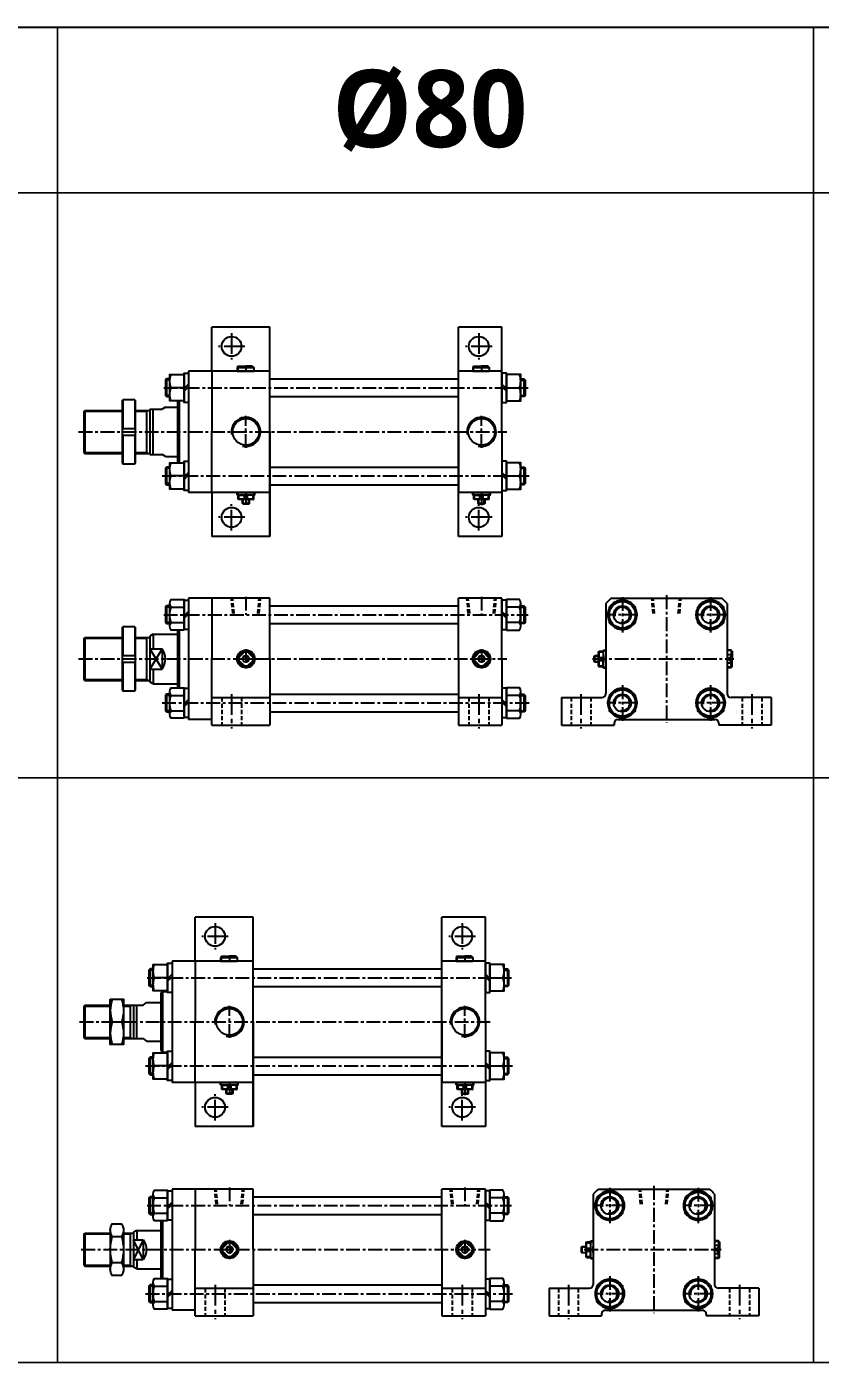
# Model space of a CAD drawing. Extents: x -819 to 29893, y -8942 to 3511.
# Drawn here: x 2009 to 2728, y 2299 to 3511 of the extents above; entities that cross this region are included whole.
import ezdxf

# ---------------------------------------------------------------- set-up
doc = ezdxf.new("R2010")
doc.units = 0
doc.header["$LTSCALE"] = 10
doc.header["$MEASUREMENT"] = 0
for name, pattern in [('CENTER', [2, 1.25, -0.25, 0.25, -0.25]), ('CENTERX2', [4, 2.5, -0.5, 0.5, -0.5]), ('HIDDEN', [0.375, 0.25, -0.125]), ('HIDDENX2', [0.75, 0.5, -0.25])]:
    doc.linetypes.add(name, pattern=pattern)
doc.layers.get('0').update_dxf_attribs({"linetype": 'CONTINUOUS'})
for name, color, linetype in [('CEN', 1, 'CENTERX2'), ('HID', 2, 'HIDDENX2'), ('ML', 7, 'CONTINUOUS'), ('외형선', 3, 'CONTINUOUS')]:
    doc.layers.add(name, color=color, linetype=linetype)
doc.styles.add('문자', font='romans.shx')

msp = doc.modelspace()

# ---------------------------------------------------------------- linework, layer by layer
at = {"layer": 'CEN', "color": 1, "linetype": 'CENTER', "ltscale": 1.5}
for p, q in [((2194.7, 3233), (2194.7, 3209)), ((2418.7, 3233), (2418.7, 3209)), ((2206.7, 3221), (2182.7, 3221)), ((2430.7, 3221), (2406.7, 3221)), ((2194.7, 3054), (2194.7, 3078)), ((2418.7, 3054), (2418.7, 3078)), ((2206.7, 3066), (2182.7, 3066)), ((2430.7, 3066), (2406.7, 3066)), ((2194.7, 2905.6), (2194.7, 2874.6)), ((2418.7, 2905.6), (2418.7, 2874.6)), ((2511.3, 2905.6), (2511.3, 2874.6)), ((2666.3, 2905.6), (2666.3, 2874.6)), ((2179.7, 2697.9), (2179.7, 2673.9)), ((2403.7, 2697.9), (2403.7, 2673.9)), ((2191.7, 2685.9), (2167.7, 2685.9)), ((2415.7, 2685.9), (2391.7, 2685.9)), ((2179.7, 2518.9), (2179.7, 2542.9)), ((2403.7, 2518.9), (2403.7, 2542.9)), ((2191.7, 2530.9), (2167.7, 2530.9)), ((2415.7, 2530.9), (2391.7, 2530.9)), ((2179.7, 2369.8), (2179.7, 2338.8)), ((2403.7, 2369.8), (2403.7, 2338.8)), ((2499.9, 2369.8), (2499.9, 2338.8)), ((2654.9, 2369.8), (2654.9, 2338.8))]:
    msp.add_line(p, q, dxfattribs=at)
at = {"layer": 'HID', "color": 6, "linetype": 'HIDDEN', "ltscale": 1.5}
for p, q in [((2185.7, 2902.6), (2185.7, 2877.6)), ((2203.7, 2902.6), (2203.7, 2877.6)), ((2409.7, 2902.6), (2409.7, 2877.6)), ((2427.7, 2902.6), (2427.7, 2877.6)), ((2502.3, 2902.6), (2502.3, 2877.6)), ((2520.3, 2902.6), (2520.3, 2877.6)), ((2657.3, 2902.6), (2657.3, 2877.6)), ((2675.3, 2902.6), (2675.3, 2877.6)), ((2170.7, 2366.8), (2170.7, 2341.8)), ((2188.7, 2366.8), (2188.7, 2341.8)), ((2394.7, 2366.8), (2394.7, 2341.8)), ((2412.7, 2366.8), (2412.7, 2341.8)), ((2490.9, 2366.8), (2490.9, 2341.8)), ((2508.9, 2366.8), (2508.9, 2341.8)), ((2645.9, 2366.8), (2645.9, 2341.8)), ((2663.9, 2366.8), (2663.9, 2341.8))]:
    msp.add_line(p, q, dxfattribs=at)
at = {"layer": 'ML'}
for p, q in [((4354.6, 3510.2), (150, 3510.2)), ((2229.2, 3238.5), (2176.7, 3238.5)), ((2176.7, 3198.5), (2176.7, 3238.5)), ((2439.7, 3238.5), (2400.2, 3238.5)), ((2439.7, 3198.5), (2439.7, 3238.5)), ((2200.7, 3203), (2199.7, 3202)), ((2199.7, 3202), (2199.7, 3198.5)), ((2199.7, 3202), (2214.7, 3202)), ((2200.7, 3203), (2207.7, 3203)), ((2213.7, 3203), (2207.7, 3203)), ((2213.7, 3203), (2214.7, 3202)), ((2214.7, 3202), (2214.7, 3198.5)), ((2414.2, 3203), (2413.2, 3202)), ((2413.2, 3202), (2413.2, 3198.5)), ((2413.2, 3202), (2428.2, 3202)), ((2414.2, 3203), (2421.2, 3203)), ((2427.2, 3203), (2421.2, 3203)), ((2427.2, 3203), (2428.2, 3202)), ((2428.2, 3202), (2428.2, 3198.5)), ((2135.8, 3191.5), (2135.8, 3175.5)), ((2155.7, 3198.5), (2155.7, 3088.5)), ((2176.7, 3198.5), (2155.7, 3198.5)), ((2199.7, 3198.5), (2214.7, 3198.5)), ((2413.2, 3198.5), (2428.2, 3198.5)), ((2459.6, 3191.5), (2459.6, 3175.5)), ((2151.7, 3183.5), (2139.8, 3183.5)), ((2151.7, 3182.7), (2155.7, 3186.7)), ((2151.7, 3180.4), (2155.7, 3184.4)), ((2443.7, 3182.7), (2439.7, 3186.7)), ((2443.7, 3180.4), (2439.7, 3184.4)), ((2443.7, 3183.5), (2455.6, 3183.5)), ((2095.6, 3172), (2096.1, 3172.5)), ((2095.6, 3172), (2095.6, 3115)), ((2096.1, 3172.5), (2096.1, 3146.5)), ((2107.1, 3172.5), (2096.1, 3172.5)), ((2107.1, 3172.5), (2107.1, 3146.5)), ((2107.1, 3172.5), (2107.6, 3172)), ((2107.6, 3115), (2107.6, 3172)), ((2120.7, 3164), (2120.7, 3123)), ((2123.7, 3123), (2123.7, 3164)), ((2134.7, 3166), (2131.7, 3164)), ((2145.7, 3171.5), (2145.7, 3115.5)), ((2147.2, 3171.5), (2147.2, 3115.5)), ((2060.7, 3162), (2061.7, 3163)), ((2060.7, 3162), (2060.7, 3125)), ((2061.7, 3163), (2061.7, 3124)), ((2117.7, 3163), (2117.7, 3124)), ((2095.6, 3146.5), (2107.6, 3146.5)), ((2095.6, 3140.5), (2107.6, 3140.5)), ((2096.1, 3140.5), (2096.1, 3114.5)), ((2107.1, 3140.5), (2107.1, 3114.5)), ((2060.7, 3125), (2061.7, 3124)), ((2134.7, 3121), (2131.7, 3123)), ((2095.6, 3115), (2096.1, 3114.5)), ((2096.1, 3114.5), (2107.1, 3114.5)), ((2107.1, 3114.5), (2107.6, 3115)), ((2135.8, 3111.5), (2135.8, 3095.5)), ((2151.7, 3103.5), (2139.8, 3103.5)), ((2151.7, 3102.7), (2155.7, 3106.7)), ((2151.7, 3100.4), (2155.7, 3104.4)), ((2443.7, 3102.7), (2439.7, 3106.7)), ((2443.7, 3100.4), (2439.7, 3104.4)), ((2443.7, 3103.5), (2455.6, 3103.5)), ((2459.6, 3111.5), (2459.6, 3095.5)), ((2176.7, 3088.5), (2155.7, 3088.5)), ((2176.7, 3088.5), (2176.7, 3048.5)), ((2199.7, 3086.5), (2199.7, 3088.5)), ((2200.2, 3086), (2199.7, 3086.5)), ((2215.7, 3086.5), (2199.7, 3086.5)), ((2200.2, 3086), (2207.7, 3086)), ((2200.7, 3082.5), (2200.7, 3086)), ((2201.2, 3082), (2200.7, 3082.5)), ((2214.7, 3082.5), (2200.7, 3082.5)), ((2207.7, 3082), (2201.2, 3082)), ((2201.4, 3082.5), (2201.4, 3086)), ((2210.7, 3088.5), (2204.7, 3088.5)), ((2204.7, 3078.6), (2204.7, 3082)), ((2206.3, 3082.5), (2206.3, 3086)), ((2215.2, 3086), (2207.7, 3086)), ((2214.2, 3082), (2207.7, 3082)), ((2209.2, 3082.5), (2209.2, 3086)), ((2210.7, 3082), (2210.7, 3078.6)), ((2214.1, 3082.5), (2214.1, 3086)), ((2214.2, 3082), (2214.7, 3082.5)), ((2214.7, 3082.5), (2214.7, 3086)), ((2215.2, 3086), (2215.7, 3086.5)), ((2215.7, 3086.5), (2215.7, 3088.5)), ((2413.2, 3086.5), (2413.2, 3088.5)), ((2413.7, 3086), (2413.2, 3086.5)), ((2429.2, 3086.5), (2413.2, 3086.5)), ((2413.7, 3086), (2421.2, 3086)), ((2414.2, 3082.5), (2414.2, 3086)), ((2414.7, 3082), (2414.2, 3082.5)), ((2428.2, 3082.5), (2414.2, 3082.5)), ((2421.2, 3082), (2414.7, 3082)), ((2414.9, 3082.5), (2414.9, 3086)), ((2424.2, 3088.5), (2418.2, 3088.5)), ((2418.2, 3078.6), (2418.2, 3082)), ((2419.8, 3082.5), (2419.8, 3086)), ((2428.7, 3086), (2421.2, 3086)), ((2427.7, 3082), (2421.2, 3082)), ((2422.7, 3082.5), (2422.7, 3086)), ((2424.2, 3082), (2424.2, 3078.6)), ((2427.6, 3082.5), (2427.6, 3086)), ((2427.7, 3082), (2428.2, 3082.5)), ((2428.2, 3082.5), (2428.2, 3086)), ((2428.7, 3086), (2429.2, 3086.5)), ((2429.2, 3086.5), (2429.2, 3088.5)), ((2439.7, 3088.5), (2439.7, 3048.5)), ((2210.7, 3078.6), (2204.7, 3078.6)), ((2205.3, 3078), (2204.7, 3078.6)), ((2210.2, 3078), (2205.3, 3078)), ((2210.7, 3078.6), (2210.2, 3078)), ((2424.2, 3078.6), (2418.2, 3078.6)), ((2418.8, 3078), (2418.2, 3078.6)), ((2423.7, 3078), (2418.8, 3078)), ((2424.2, 3078.6), (2423.7, 3078)), ((2229.2, 3048.5), (2176.7, 3048.5)), ((2439.7, 3048.5), (2400.2, 3048.5)), ((2135.8, 2985.6), (2135.8, 2969.6)), ((2138.7, 2967.2), (2138.7, 2987.9)), ((2139.8, 2984.5), (2151.7, 2984.5)), ((2176.7, 2992.6), (2155.7, 2992.6)), ((2155.7, 2992.6), (2155.7, 2882.6)), ((2455.6, 2984.5), (2443.7, 2984.5)), ((2456.7, 2967.2), (2456.7, 2987.9)), ((2459.6, 2985.6), (2459.6, 2969.6)), ((2533.8, 2987.8), (2533.8, 2906.1)), ((2538.5, 2992.6), (2639, 2992.6)), ((2643.8, 2987.8), (2643.8, 2906.1)), ((2139.8, 2970.6), (2151.7, 2970.6)), ((2151.7, 2976.7), (2155.7, 2980.7)), ((2151.7, 2974.4), (2155.7, 2978.4)), ((2443.7, 2976.7), (2439.7, 2980.7)), ((2443.7, 2974.4), (2439.7, 2978.4)), ((2455.6, 2970.6), (2443.7, 2970.6)), ((2095.6, 2966.1), (2096.1, 2966.6)), ((2095.6, 2966.1), (2095.6, 2909.1)), ((2107.1, 2966.6), (2096.1, 2966.6)), ((2096.1, 2966.6), (2096.1, 2940.6)), ((2107.1, 2966.6), (2107.6, 2966.1)), ((2107.1, 2966.6), (2107.1, 2940.6)), ((2107.6, 2909.1), (2107.6, 2966.1)), ((2123.7, 2960.1), (2120.7, 2958.3)), ((2120.7, 2958.3), (2120.7, 2916.8)), ((2123.7, 2960.1), (2123.7, 2946.8)), ((2145.7, 2963.7), (2145.7, 2911.4)), ((2147.2, 2963.7), (2147.2, 2911.4)), ((2060.7, 2956.1), (2061.7, 2957.1)), ((2060.7, 2956.1), (2060.7, 2919.1)), ((2061.7, 2957.1), (2061.7, 2918.1)), ((2117.7, 2957.1), (2117.7, 2918.1)), ((2120.7, 2946.8), (2131.7, 2946.8)), ((2131.7, 2946.8), (2131.7, 2928.3)), ((2095.6, 2940.6), (2107.6, 2940.6)), ((2095.6, 2934.6), (2107.6, 2934.6)), ((2096.1, 2934.6), (2096.1, 2908.6)), ((2107.1, 2934.6), (2107.1, 2908.6)), ((2201.4, 2939), (2206.3, 2943.9)), ((2201.4, 2936.1), (2206.3, 2931.2)), ((2209.2, 2943.9), (2214.1, 2939)), ((2209.2, 2931.2), (2214.1, 2936.1)), ((2414.9, 2939), (2419.8, 2943.9)), ((2414.9, 2936.1), (2419.8, 2931.2)), ((2422.7, 2943.9), (2427.6, 2939)), ((2422.7, 2931.2), (2427.6, 2936.1)), ((2523.3, 2940), (2523.8, 2940.6)), ((2523.3, 2935.1), (2523.3, 2940)), ((2523.8, 2934.6), (2523.3, 2935.1)), ((2523.8, 2934.6), (2523.8, 2940.6)), ((2523.8, 2940.6), (2527.3, 2940.6)), ((2527.3, 2934.6), (2523.8, 2934.6)), ((2527.3, 2944.1), (2527.8, 2944.6)), ((2527.3, 2937.6), (2527.3, 2944.1)), ((2527.3, 2931.1), (2527.3, 2937.6)), ((2527.8, 2944.6), (2531.3, 2944.6)), ((2527.8, 2930.6), (2527.8, 2944.6)), ((2527.8, 2943.9), (2531.3, 2943.9)), ((2527.8, 2939), (2531.3, 2939)), ((2527.8, 2936.1), (2531.3, 2936.1)), ((2531.3, 2945.1), (2531.8, 2945.6)), ((2531.3, 2945.1), (2531.3, 2937.6)), ((2531.3, 2930.1), (2531.3, 2937.6)), ((2531.8, 2945.6), (2533.8, 2945.6)), ((2531.8, 2929.6), (2531.8, 2945.6)), ((2533.8, 2934.6), (2533.8, 2940.6)), ((2647.3, 2945.6), (2643.8, 2945.6)), ((2643.8, 2945.6), (2643.8, 2929.6)), ((2648.3, 2941.4), (2643.8, 2941.4)), ((2648.3, 2933.7), (2643.8, 2933.7)), ((2648.3, 2944.6), (2647.3, 2945.6)), ((2647.3, 2945.6), (2647.3, 2941.4)), ((2647.3, 2929.6), (2647.3, 2933.7)), ((2648.3, 2944.6), (2648.3, 2937.6)), ((2648.3, 2930.6), (2648.3, 2937.6)), ((2120.7, 2928.3), (2131.7, 2928.3)), ((2123.7, 2928.3), (2123.7, 2915.1)), ((2527.3, 2931.1), (2527.8, 2930.6)), ((2527.8, 2931.2), (2531.3, 2931.2)), ((2527.8, 2930.6), (2531.3, 2930.6)), ((2531.3, 2930.1), (2531.8, 2929.6)), ((2531.8, 2929.6), (2533.8, 2929.6)), ((2647.3, 2929.6), (2643.8, 2929.6)), ((2648.3, 2930.6), (2647.3, 2929.6)), ((2060.7, 2919.1), (2061.7, 2918.1)), ((2123.7, 2915.1), (2120.7, 2916.8)), ((2095.6, 2909.1), (2096.1, 2908.6)), ((2096.1, 2908.6), (2107.1, 2908.6)), ((2107.1, 2908.6), (2107.6, 2909.1)), ((2135.8, 2905.6), (2135.8, 2889.6)), ((2138.7, 2887.2), (2138.7, 2907.9)), ((2139.8, 2904.5), (2151.7, 2904.5)), ((2151.7, 2896.7), (2155.7, 2900.7)), ((2151.7, 2894.4), (2155.7, 2898.4)), ((2176.7, 2902.6), (2229.2, 2902.6)), ((2400.2, 2902.6), (2439.7, 2902.6)), ((2443.7, 2896.7), (2439.7, 2900.7)), ((2443.7, 2894.4), (2439.7, 2898.4)), ((2455.6, 2904.5), (2443.7, 2904.5)), ((2456.7, 2887.2), (2456.7, 2907.9)), ((2459.6, 2905.6), (2459.6, 2889.6)), ((2493.8, 2902.6), (2530.3, 2902.6)), ((2493.8, 2902.6), (2493.8, 2877.6)), ((2683.8, 2902.6), (2647.3, 2902.6)), ((2683.8, 2902.6), (2683.8, 2877.6)), ((2139.8, 2890.6), (2151.7, 2890.6)), ((2455.6, 2890.6), (2443.7, 2890.6)), ((2176.7, 2882.6), (2155.7, 2882.6)), ((2176.7, 2877.6), (2229.2, 2877.6)), ((2400.2, 2877.6), (2439.7, 2877.6)), ((2493.8, 2877.6), (2541.3, 2877.6)), ((2541.3, 2879.1), (2541.3, 2877.6)), ((2544.8, 2882.6), (2632.8, 2882.6)), ((2636.3, 2879.1), (2636.3, 2877.6)), ((2683.8, 2877.6), (2636.3, 2877.6)), ((2214.2, 2703.4), (2161.7, 2703.4)), ((2161.7, 2663.4), (2161.7, 2703.4)), ((2424.7, 2703.4), (2385.2, 2703.4)), ((2424.7, 2663.4), (2424.7, 2703.4)), ((2185.7, 2667.9), (2184.7, 2666.9)), ((2184.7, 2666.9), (2184.7, 2663.4)), ((2184.7, 2666.9), (2199.7, 2666.9)), ((2185.7, 2667.9), (2192.7, 2667.9)), ((2198.7, 2667.9), (2192.7, 2667.9)), ((2198.7, 2667.9), (2199.7, 2666.9)), ((2199.7, 2666.9), (2199.7, 2663.4)), ((2399.2, 2667.9), (2398.2, 2666.9)), ((2398.2, 2666.9), (2398.2, 2663.4)), ((2398.2, 2666.9), (2413.2, 2666.9)), ((2399.2, 2667.9), (2406.2, 2667.9)), ((2412.2, 2667.9), (2406.2, 2667.9)), ((2412.2, 2667.9), (2413.2, 2666.9)), ((2413.2, 2666.9), (2413.2, 2663.4)), ((2120.8, 2656.4), (2120.8, 2640.4)), ((2140.7, 2663.4), (2140.7, 2553.4)), ((2161.7, 2663.4), (2140.7, 2663.4)), ((2184.7, 2663.4), (2199.7, 2663.4)), ((2398.2, 2663.4), (2413.2, 2663.4)), ((2444.6, 2656.4), (2444.6, 2640.4)), ((2136.7, 2648.4), (2124.8, 2648.4)), ((2136.7, 2647.5), (2140.7, 2651.5)), ((2136.7, 2645.2), (2140.7, 2649.2)), ((2428.7, 2647.5), (2424.7, 2651.5)), ((2428.7, 2645.2), (2424.7, 2649.2)), ((2428.7, 2648.4), (2440.6, 2648.4)), ((2130.7, 2634.4), (2132.2, 2635.9)), ((2130.7, 2634.4), (2130.7, 2582.4)), ((2132.2, 2635.9), (2132.2, 2580.9)), ((2060.7, 2622.4), (2061.7, 2623.4)), ((2060.7, 2622.4), (2060.7, 2594.4)), ((2061.7, 2623.4), (2061.7, 2593.4)), ((2102.7, 2623.4), (2102.7, 2593.4)), ((2105.7, 2623.4), (2105.7, 2593.4)), ((2108.7, 2593.4), (2108.7, 2623.4)), ((2114.7, 2623.4), (2117.7, 2625.9)), ((2086.6, 2608.4), (2094.9, 2608.4)), ((2060.7, 2594.4), (2061.7, 2593.4)), ((2114.7, 2593.4), (2117.7, 2590.9)), ((2130.7, 2582.4), (2132.2, 2580.9)), ((2120.8, 2576.4), (2120.8, 2560.4)), ((2136.7, 2567.5), (2140.7, 2571.5)), ((2428.7, 2567.5), (2424.7, 2571.5)), ((2444.6, 2576.4), (2444.6, 2560.4)), ((2136.7, 2568.4), (2124.8, 2568.4)), ((2136.7, 2565.2), (2140.7, 2569.2)), ((2428.7, 2565.2), (2424.7, 2569.2)), ((2428.7, 2568.4), (2440.6, 2568.4)), ((2161.7, 2553.4), (2140.7, 2553.4)), ((2161.7, 2553.4), (2161.7, 2513.4)), ((2184.7, 2551.4), (2184.7, 2553.4)), ((2185.2, 2550.9), (2184.7, 2551.4)), ((2200.7, 2551.4), (2184.7, 2551.4)), ((2185.2, 2550.9), (2192.7, 2550.9)), ((2185.7, 2547.4), (2185.7, 2550.9)), ((2186.2, 2546.9), (2185.7, 2547.4)), ((2199.7, 2547.4), (2185.7, 2547.4)), ((2192.7, 2546.9), (2186.2, 2546.9)), ((2186.4, 2547.4), (2186.4, 2550.9)), ((2195.7, 2553.4), (2189.7, 2553.4)), ((2189.7, 2543.4), (2189.7, 2546.9)), ((2191.3, 2547.4), (2191.3, 2550.9)), ((2200.2, 2550.9), (2192.7, 2550.9)), ((2199.2, 2546.9), (2192.7, 2546.9)), ((2194.2, 2547.4), (2194.2, 2550.9)), ((2195.7, 2546.9), (2195.7, 2543.4)), ((2199.1, 2547.4), (2199.1, 2550.9)), ((2199.2, 2546.9), (2199.7, 2547.4)), ((2199.7, 2547.4), (2199.7, 2550.9)), ((2200.2, 2550.9), (2200.7, 2551.4)), ((2200.7, 2551.4), (2200.7, 2553.4)), ((2398.2, 2551.4), (2398.2, 2553.4)), ((2398.7, 2550.9), (2398.2, 2551.4)), ((2414.2, 2551.4), (2398.2, 2551.4)), ((2398.7, 2550.9), (2406.2, 2550.9)), ((2399.2, 2547.4), (2399.2, 2550.9)), ((2399.7, 2546.9), (2399.2, 2547.4)), ((2413.2, 2547.4), (2399.2, 2547.4)), ((2406.2, 2546.9), (2399.7, 2546.9)), ((2399.9, 2547.4), (2399.9, 2550.9)), ((2409.2, 2553.4), (2403.2, 2553.4)), ((2403.2, 2543.4), (2403.2, 2546.9)), ((2404.8, 2547.4), (2404.8, 2550.9)), ((2413.7, 2550.9), (2406.2, 2550.9)), ((2412.7, 2546.9), (2406.2, 2546.9)), ((2407.7, 2547.4), (2407.7, 2550.9)), ((2409.2, 2546.9), (2409.2, 2543.4)), ((2412.6, 2547.4), (2412.6, 2550.9)), ((2412.7, 2546.9), (2413.2, 2547.4)), ((2413.2, 2547.4), (2413.2, 2550.9)), ((2413.7, 2550.9), (2414.2, 2551.4)), ((2414.2, 2551.4), (2414.2, 2553.4)), ((2424.7, 2553.4), (2424.7, 2513.4)), ((2195.7, 2543.4), (2189.7, 2543.4)), ((2190.3, 2542.9), (2189.7, 2543.4)), ((2195.2, 2542.9), (2190.3, 2542.9)), ((2195.7, 2543.4), (2195.2, 2542.9)), ((2409.2, 2543.4), (2403.2, 2543.4)), ((2403.8, 2542.9), (2403.2, 2543.4)), ((2408.7, 2542.9), (2403.8, 2542.9)), ((2409.2, 2543.4), (2408.7, 2542.9)), ((2214.2, 2513.4), (2161.7, 2513.4)), ((2424.7, 2513.4), (2385.2, 2513.4)), ((2120.8, 2449.8), (2120.8, 2433.8)), ((2123.7, 2431.4), (2123.7, 2452.2)), ((2124.8, 2448.7), (2136.7, 2448.7)), ((2161.7, 2456.8), (2140.7, 2456.8)), ((2140.7, 2456.8), (2140.7, 2346.8)), ((2440.6, 2448.7), (2428.7, 2448.7)), ((2441.7, 2431.4), (2441.7, 2452.2)), ((2444.6, 2449.8), (2444.6, 2433.8)), ((2522.4, 2452.1), (2522.4, 2370.3)), ((2527.2, 2456.8), (2627.7, 2456.8)), ((2632.4, 2452.1), (2632.4, 2370.3)), ((2136.7, 2440.9), (2140.7, 2444.9)), ((2136.7, 2438.7), (2140.7, 2442.7)), ((2428.7, 2440.9), (2424.7, 2444.9)), ((2428.7, 2438.7), (2424.7, 2442.7)), ((2124.8, 2434.9), (2136.7, 2434.9)), ((2130.7, 2427.9), (2130.7, 2375.7)), ((2132.2, 2427.9), (2132.2, 2375.7)), ((2440.6, 2434.9), (2428.7, 2434.9)), ((2060.7, 2415.8), (2061.7, 2416.8)), ((2060.7, 2415.8), (2060.7, 2387.8)), ((2061.7, 2416.8), (2061.7, 2386.8)), ((2084.8, 2419.4), (2084.8, 2384.2)), ((2086.6, 2413.6), (2094.9, 2413.6)), ((2096.8, 2419.4), (2096.8, 2384.2)), ((2102.7, 2416.8), (2102.7, 2386.8)), ((2108.7, 2419.3), (2105.7, 2417.6)), ((2105.7, 2417.6), (2105.7, 2386)), ((2108.7, 2419.3), (2108.7, 2410.8)), ((2105.7, 2410.8), (2114.7, 2410.8)), ((2114.7, 2410.8), (2114.7, 2392.8)), ((2186.4, 2403.2), (2191.3, 2408.1)), ((2186.4, 2400.4), (2191.3, 2395.5)), ((2194.2, 2408.1), (2199.1, 2403.2)), ((2194.2, 2395.5), (2199.1, 2400.4)), ((2399.9, 2403.2), (2404.8, 2408.1)), ((2399.9, 2400.4), (2404.8, 2395.5)), ((2407.7, 2408.1), (2412.6, 2403.2)), ((2407.7, 2395.5), (2412.6, 2400.4)), ((2511.9, 2404.3), (2512.5, 2404.8)), ((2511.9, 2399.3), (2511.9, 2404.3)), ((2512.5, 2398.8), (2512.5, 2404.8)), ((2512.5, 2404.8), (2515.9, 2404.8)), ((2515.9, 2408.3), (2516.4, 2408.8)), ((2515.9, 2401.8), (2515.9, 2408.3)), ((2515.9, 2395.3), (2515.9, 2401.8)), ((2516.4, 2408.8), (2519.9, 2408.8)), ((2516.4, 2394.8), (2516.4, 2408.8)), ((2516.4, 2408.1), (2519.9, 2408.1)), ((2516.4, 2403.2), (2519.9, 2403.2)), ((2516.4, 2400.4), (2519.9, 2400.4)), ((2519.9, 2409.3), (2520.4, 2409.8)), ((2519.9, 2409.3), (2519.9, 2401.8)), ((2519.9, 2394.3), (2519.9, 2401.8)), ((2520.4, 2409.8), (2522.4, 2409.8)), ((2520.4, 2393.8), (2520.4, 2409.8)), ((2522.4, 2398.8), (2522.4, 2404.8)), ((2635.9, 2409.8), (2632.4, 2409.8)), ((2632.4, 2409.8), (2632.4, 2393.8)), ((2636.9, 2405.7), (2632.4, 2405.7)), ((2636.9, 2408.8), (2635.9, 2409.8)), ((2635.9, 2409.8), (2635.9, 2405.7)), ((2636.9, 2408.8), (2636.9, 2401.8)), ((2636.9, 2394.8), (2636.9, 2401.8)), ((2086.6, 2390.1), (2094.9, 2390.1)), ((2105.7, 2392.8), (2114.7, 2392.8)), ((2108.7, 2392.8), (2108.7, 2384.3)), ((2512.5, 2398.8), (2511.9, 2399.3)), ((2515.9, 2398.8), (2512.5, 2398.8)), ((2515.9, 2395.3), (2516.4, 2394.8)), ((2516.4, 2395.5), (2519.9, 2395.5)), ((2516.4, 2394.8), (2519.9, 2394.8)), ((2519.9, 2394.3), (2520.4, 2393.8)), ((2520.4, 2393.8), (2522.4, 2393.8)), ((2636.9, 2397.9), (2632.4, 2397.9)), ((2635.9, 2393.8), (2632.4, 2393.8)), ((2635.9, 2393.8), (2635.9, 2397.9)), ((2636.9, 2394.8), (2635.9, 2393.8)), ((2060.7, 2387.8), (2061.7, 2386.8)), ((2108.7, 2384.3), (2105.7, 2386)), ((2120.8, 2369.8), (2120.8, 2353.8)), ((2123.7, 2351.4), (2123.7, 2372.2)), ((2124.8, 2368.7), (2136.7, 2368.7)), ((2136.7, 2360.9), (2140.7, 2364.9)), ((2161.7, 2366.8), (2214.2, 2366.8)), ((2385.2, 2366.8), (2424.7, 2366.8)), ((2428.7, 2360.9), (2424.7, 2364.9)), ((2440.6, 2368.7), (2428.7, 2368.7)), ((2441.7, 2351.4), (2441.7, 2372.2)), ((2444.6, 2369.8), (2444.6, 2353.8)), ((2482.4, 2366.8), (2518.9, 2366.8)), ((2482.4, 2366.8), (2482.4, 2341.8)), ((2672.4, 2366.8), (2635.9, 2366.8)), ((2672.4, 2366.8), (2672.4, 2341.8)), ((2124.8, 2354.9), (2136.7, 2354.9)), ((2136.7, 2358.7), (2140.7, 2362.7)), ((2428.7, 2358.7), (2424.7, 2362.7)), ((2440.6, 2354.9), (2428.7, 2354.9)), ((2161.7, 2346.8), (2140.7, 2346.8)), ((2161.7, 2341.8), (2214.2, 2341.8)), ((2385.2, 2341.8), (2424.7, 2341.8)), ((2482.4, 2341.8), (2529.9, 2341.8)), ((2529.9, 2343.3), (2529.9, 2341.8)), ((2533.4, 2346.8), (2621.4, 2346.8)), ((2624.9, 2343.3), (2624.9, 2341.8)), ((2672.4, 2341.8), (2624.9, 2341.8))]:
    msp.add_line(p, q, dxfattribs=at)
at = {"layer": 'ML', "color": 2}
for p, q in [((2200.2, 3202.5), (2200.2, 3198.5)), ((2413.7, 3202.5), (2413.7, 3198.5)), ((2138.7, 3190.5), (2134.7, 3190.5)), ((2456.7, 3190.5), (2460.7, 3190.5)), ((2138.7, 3176.6), (2134.7, 3176.6)), ((2456.7, 3176.6), (2460.7, 3176.6)), ((2117.7, 3162.3), (2119, 3163)), ((2117.7, 3124.8), (2119, 3124)), ((2138.7, 3110.5), (2134.7, 3110.5)), ((2456.7, 3110.5), (2460.7, 3110.5)), ((2138.7, 3096.6), (2134.7, 3096.6)), ((2456.7, 3096.6), (2460.7, 3096.6)), ((2200.2, 3086), (2200.2, 3088.5)), ((2205.3, 3078), (2205.3, 3082)), ((2210.2, 3078), (2210.2, 3082)), ((2215.2, 3086), (2215.2, 3088.5)), ((2413.7, 3086), (2413.7, 3088.5)), ((2418.8, 3078), (2418.8, 3082)), ((2423.7, 3078), (2423.7, 3082)), ((2428.7, 3086), (2428.7, 3088.5)), ((2138.7, 2984.5), (2134.7, 2984.5)), ((2456.7, 2984.5), (2460.7, 2984.5)), ((2138.7, 2970.6), (2134.7, 2970.6)), ((2456.7, 2970.6), (2460.7, 2970.6)), ((2117.7, 2956.3), (2119, 2957.1)), ((2131.7, 2946.8), (2120.7, 2928.3)), ((2120.7, 2946.8), (2131.7, 2928.3)), ((2523.3, 2940), (2527.3, 2940)), ((2523.3, 2935.1), (2527.3, 2935.1)), ((2531.3, 2945.1), (2533.8, 2945.1)), ((2647.8, 2945.1), (2643.8, 2945.1)), ((2645.3, 2937.6), (2643.8, 2939.5)), ((2645.3, 2937.6), (2643.8, 2935.6)), ((2645.3, 2937.6), (2648.3, 2941.4)), ((2645.3, 2937.6), (2648.3, 2933.7)), ((2531.3, 2930.1), (2533.8, 2930.1)), ((2647.8, 2930.1), (2643.8, 2930.1)), ((2117.7, 2918.8), (2119, 2918.1)), ((2138.7, 2904.5), (2134.7, 2904.5)), ((2456.7, 2904.5), (2460.7, 2904.5)), ((2138.7, 2890.6), (2134.7, 2890.6)), ((2456.7, 2890.6), (2460.7, 2890.6)), ((2185.2, 2667.4), (2185.2, 2663.4)), ((2398.7, 2667.4), (2398.7, 2663.4)), ((2123.7, 2655.3), (2119.7, 2655.3)), ((2441.7, 2655.3), (2445.7, 2655.3)), ((2123.7, 2641.5), (2119.7, 2641.5)), ((2441.7, 2641.5), (2445.7, 2641.5)), ((2102.7, 2622.6), (2104, 2623.4)), ((2102.7, 2594.1), (2104, 2593.4)), ((2123.7, 2575.3), (2119.7, 2575.3)), ((2441.7, 2575.3), (2445.7, 2575.3)), ((2123.7, 2561.5), (2119.7, 2561.5)), ((2441.7, 2561.5), (2445.7, 2561.5)), ((2185.2, 2550.9), (2185.2, 2553.4)), ((2190.3, 2542.9), (2190.3, 2546.9)), ((2195.2, 2542.9), (2195.2, 2546.9)), ((2200.2, 2550.9), (2200.2, 2553.4)), ((2398.7, 2550.9), (2398.7, 2553.4)), ((2403.8, 2542.9), (2403.8, 2546.9)), ((2408.7, 2542.9), (2408.7, 2546.9)), ((2413.7, 2550.9), (2413.7, 2553.4)), ((2123.7, 2448.7), (2119.7, 2448.7)), ((2441.7, 2448.7), (2445.7, 2448.7)), ((2123.7, 2434.9), (2119.7, 2434.9)), ((2441.7, 2434.9), (2445.7, 2434.9)), ((2102.7, 2416.1), (2104, 2416.8)), ((2114.7, 2410.8), (2105.7, 2392.8)), ((2114.7, 2392.8), (2105.7, 2410.8)), ((2511.9, 2404.3), (2515.9, 2404.3)), ((2519.9, 2409.3), (2522.4, 2409.3)), ((2636.4, 2409.3), (2632.4, 2409.3)), ((2633.9, 2401.8), (2632.4, 2403.7)), ((2633.9, 2401.8), (2632.4, 2399.9)), ((2633.9, 2401.8), (2636.9, 2405.7)), ((2633.9, 2401.8), (2636.9, 2397.9)), ((2511.9, 2399.3), (2515.9, 2399.3)), ((2519.9, 2394.3), (2522.4, 2394.3)), ((2636.4, 2394.3), (2632.4, 2394.3)), ((2102.7, 2387.6), (2104, 2386.8)), ((2123.7, 2368.7), (2119.7, 2368.7)), ((2441.7, 2368.7), (2445.7, 2368.7)), ((2123.7, 2354.9), (2119.7, 2354.9)), ((2441.7, 2354.9), (2445.7, 2354.9))]:
    msp.add_line(p, q, dxfattribs=at)
at = {"layer": 'ML', "color": 1, "linetype": 'CENTER'}
for p, q in [((2207.7, 3203.8), (2207.7, 3197.8)), ((2421.2, 3203.7), (2421.2, 3197.8)), ((2133.2, 3183.5), (2463.4, 3183.5)), ((2207.7, 3129), (2207.7, 3158.1)), ((2421.2, 3129), (2421.2, 3158.1)), ((2056, 3143.5), (2444.1, 3143.5)), ((2131.8, 3103.5), (2465.9, 3103.5)), ((2207.7, 3089.4), (2207.7, 3077.5)), ((2421.2, 3089.4), (2421.2, 3077.1)), ((2588.8, 2995.3), (2588.8, 2879.8)), ((2207.7, 2994), (2207.7, 2977.6)), ((2421.2, 2993.9), (2421.2, 2976.6)), ((2548.8, 2993.7), (2548.8, 2961.4)), ((2628.8, 2993.7), (2628.8, 2961.4)), ((2133.2, 2977.6), (2463.4, 2977.6)), ((2562.8, 2977.6), (2534.8, 2977.6)), ((2642.8, 2977.6), (2614.8, 2977.6)), ((2207.7, 2946.4), (2207.7, 2928.8)), ((2421.2, 2946.4), (2421.2, 2928.8)), ((2056, 2937.6), (2444.1, 2937.6)), ((2198.9, 2937.6), (2216.5, 2937.6)), ((2412.4, 2937.6), (2430, 2937.6)), ((2521.9, 2937.6), (2649.7, 2937.6)), ((2548.8, 2913.7), (2548.8, 2881.4)), ((2628.8, 2913.7), (2628.8, 2881.4)), ((2131.8, 2897.6), (2465.9, 2897.6)), ((2562.8, 2897.6), (2534.8, 2897.6)), ((2642.8, 2897.6), (2614.8, 2897.6)), ((2192.7, 2668.6), (2192.7, 2662.6)), ((2406.2, 2668.5), (2406.2, 2662.6)), ((2118.2, 2648.4), (2448.4, 2648.4)), ((2192.7, 2593.8), (2192.7, 2623)), ((2406.2, 2593.8), (2406.2, 2623)), ((2056.9, 2608.4), (2429.1, 2608.4)), ((2116.8, 2568.4), (2450.9, 2568.4)), ((2192.7, 2554.3), (2192.7, 2542.4)), ((2406.2, 2554.3), (2406.2, 2541.9)), ((2192.7, 2458.2), (2192.7, 2441.8)), ((2406.2, 2458.2), (2406.2, 2440.9)), ((2537.4, 2457.9), (2537.4, 2425.7)), ((2577.4, 2459.6), (2577.4, 2344.1)), ((2617.4, 2457.9), (2617.4, 2425.7)), ((2118.2, 2441.8), (2448.4, 2441.8)), ((2551.4, 2441.8), (2523.5, 2441.8)), ((2631.4, 2441.8), (2603.5, 2441.8)), ((2058.5, 2401.8), (2429.1, 2401.8)), ((2183.9, 2401.8), (2201.5, 2401.8)), ((2192.7, 2410.6), (2192.7, 2393)), ((2397.4, 2401.8), (2415, 2401.8)), ((2406.2, 2410.6), (2406.2, 2393)), ((2514.3, 2401.8), (2638.4, 2401.8)), ((2537.4, 2377.9), (2537.4, 2345.7)), ((2617.4, 2377.9), (2617.4, 2345.7)), ((2116.8, 2361.8), (2450.9, 2361.8)), ((2551.4, 2361.8), (2523.5, 2361.8)), ((2631.4, 2361.8), (2603.5, 2361.8))]:
    msp.add_line(p, q, dxfattribs=at)
at = {"layer": 'ML', "color": 7}
for p, q in [((2229.2, 3198.5), (2176.7, 3198.5)), ((2176.7, 3198.5), (2176.7, 3143.5)), ((2229.2, 3143.5), (2229.2, 3198.5)), ((2439.7, 3198.5), (2400.2, 3198.5)), ((2400.2, 3143.5), (2400.2, 3198.5)), ((2439.7, 3143.5), (2439.7, 3198.5)), ((2176.7, 3088.5), (2176.7, 3143.5)), ((2229.2, 3143.5), (2229.2, 3088.5)), ((2400.2, 3143.5), (2400.2, 3088.5)), ((2439.7, 3143.5), (2439.7, 3088.5)), ((2229.2, 3088.5), (2176.7, 3088.5)), ((2439.7, 3088.5), (2400.2, 3088.5)), ((2229.2, 2992.6), (2176.7, 2992.6)), ((2176.7, 2992.6), (2176.7, 2937.6)), ((2229.2, 2937.6), (2229.2, 2992.6)), ((2439.7, 2992.6), (2400.2, 2992.6)), ((2400.2, 2937.6), (2400.2, 2992.6)), ((2439.7, 2937.6), (2439.7, 2992.6)), ((2176.7, 2877.6), (2176.7, 2937.6)), ((2229.2, 2937.6), (2229.2, 2877.6)), ((2400.2, 2937.6), (2400.2, 2877.6)), ((2439.7, 2937.6), (2439.7, 2877.6)), ((2214.2, 2663.4), (2161.7, 2663.4)), ((2161.7, 2663.4), (2161.7, 2608.4)), ((2214.2, 2608.4), (2214.2, 2663.4)), ((2424.7, 2663.4), (2385.2, 2663.4)), ((2385.2, 2608.4), (2385.2, 2663.4)), ((2424.7, 2608.4), (2424.7, 2663.4)), ((2161.7, 2553.4), (2161.7, 2608.4)), ((2214.2, 2608.4), (2214.2, 2553.4)), ((2385.2, 2608.4), (2385.2, 2553.4)), ((2424.7, 2608.4), (2424.7, 2553.4)), ((2214.2, 2553.4), (2161.7, 2553.4)), ((2424.7, 2553.4), (2385.2, 2553.4)), ((2214.2, 2456.8), (2161.7, 2456.8)), ((2161.7, 2456.8), (2161.7, 2401.8)), ((2214.2, 2401.8), (2214.2, 2456.8)), ((2424.7, 2456.8), (2385.2, 2456.8)), ((2385.2, 2401.8), (2385.2, 2456.8)), ((2424.7, 2401.8), (2424.7, 2456.8)), ((2161.7, 2341.8), (2161.7, 2401.8)), ((2214.2, 2401.8), (2214.2, 2341.8)), ((2385.2, 2401.8), (2385.2, 2341.8)), ((2424.7, 2401.8), (2424.7, 2341.8))]:
    msp.add_line(p, q, dxfattribs=at)
at = {"layer": 'ML', "color": 7, "linetype": 'Continuous'}
for p, q in [((2229.2, 3191.5), (2400.2, 3191.5)), ((2120.7, 3164), (2131.7, 3164)), ((2134.7, 3166), (2145.7, 3166)), ((2229.2, 3175.5), (2400.2, 3175.5)), ((2061.7, 3163), (2095.6, 3163)), ((2107.6, 3163), (2120.7, 3163)), ((2061.7, 3124), (2095.6, 3124)), ((2107.6, 3124), (2120.7, 3124)), ((2120.7, 3123), (2131.7, 3123)), ((2134.7, 3121), (2145.7, 3121)), ((2229.2, 3111.5), (2400.2, 3111.5)), ((2229.2, 3095.5), (2400.2, 3095.5)), ((2229.2, 2985.6), (2400.2, 2985.6)), ((2123.7, 2960.1), (2145.7, 2960.1)), ((2229.2, 2969.6), (2400.2, 2969.6)), ((2061.7, 2957.1), (2095.6, 2957.1)), ((2107.6, 2957.1), (2120.7, 2957.1)), ((2061.7, 2918.1), (2095.6, 2918.1)), ((2107.6, 2918.1), (2120.7, 2918.1)), ((2123.7, 2915.1), (2145.7, 2915.1)), ((2229.2, 2905.6), (2400.2, 2905.6)), ((2229.2, 2889.6), (2400.2, 2889.6)), ((2214.2, 2656.4), (2385.2, 2656.4)), ((2132.2, 2635.9), (2136.7, 2635.9)), ((2214.2, 2640.4), (2385.2, 2640.4)), ((2061.7, 2623.4), (2084.8, 2623.4)), ((2096.8, 2623.4), (2114.7, 2623.4)), ((2117.7, 2625.9), (2130.7, 2625.9)), ((2061.7, 2593.4), (2084.8, 2593.4)), ((2096.8, 2593.4), (2114.7, 2593.4)), ((2117.7, 2590.9), (2130.7, 2590.9)), ((2132.2, 2580.9), (2136.7, 2580.9)), ((2214.2, 2576.4), (2385.2, 2576.4)), ((2214.2, 2560.4), (2385.2, 2560.4)), ((2214.2, 2449.8), (2385.2, 2449.8)), ((2214.2, 2433.8), (2385.2, 2433.8)), ((2061.7, 2416.8), (2084.8, 2416.8)), ((2096.8, 2416.8), (2105.7, 2416.8)), ((2108.7, 2419.3), (2130.7, 2419.3)), ((2061.7, 2386.8), (2084.8, 2386.8)), ((2096.8, 2386.8), (2105.7, 2386.8)), ((2108.7, 2384.3), (2130.7, 2384.3)), ((2214.2, 2369.8), (2385.2, 2369.8)), ((2214.2, 2353.8), (2385.2, 2353.8))]:
    msp.add_line(p, q, dxfattribs=at)
at = {"layer": 'ML', "color": 2, "linetype": 'Continuous'}
for p, q in [((2061, 3162.3), (2095.6, 3162.3)), ((2107.6, 3162.3), (2117.7, 3162.3)), ((2061, 3124.8), (2095.6, 3124.8)), ((2107.6, 3124.8), (2117.7, 3124.8)), ((2061, 2956.3), (2095.6, 2956.3)), ((2107.6, 2956.3), (2117.7, 2956.3)), ((2061, 2918.8), (2095.6, 2918.8)), ((2107.6, 2918.8), (2117.7, 2918.8)), ((2061, 2622.6), (2084.8, 2622.6)), ((2096.8, 2622.6), (2102.7, 2622.6)), ((2061, 2594.1), (2084.8, 2594.1)), ((2096.8, 2594.1), (2102.7, 2594.1)), ((2061, 2416.1), (2084.8, 2416.1)), ((2096.8, 2416.1), (2102.7, 2416.1)), ((2061, 2387.6), (2084.8, 2387.6)), ((2096.8, 2387.6), (2102.7, 2387.6))]:
    msp.add_line(p, q, dxfattribs=at)
at = {"layer": 'ML', "color": 6, "linetype": 'HIDDEN', "ltscale": 1.5}
for p, q in [((2195.7, 2978.9), (2194.5, 2992.6)), ((2197, 2978.9), (2195.7, 2992.6)), ((2218.5, 2978.9), (2219.7, 2992.6)), ((2219.7, 2978.9), (2221, 2992.6)), ((2409.2, 2978.9), (2408, 2992.5)), ((2410.5, 2978.9), (2409.2, 2992.5)), ((2432, 2978.9), (2433.2, 2992.5)), ((2433.2, 2978.9), (2434.5, 2992.5)), ((2576.8, 2978.9), (2575.5, 2992.5)), ((2578, 2978.9), (2576.8, 2992.5)), ((2599.5, 2978.9), (2600.8, 2992.5)), ((2600.8, 2978.9), (2602, 2992.5)), ((2180.7, 2443.1), (2179.5, 2456.8)), ((2182, 2443.1), (2180.7, 2456.8)), ((2203.5, 2443.1), (2204.7, 2456.8)), ((2204.7, 2443.1), (2206, 2456.8)), ((2394.2, 2443.1), (2393, 2456.8)), ((2395.5, 2443.1), (2394.2, 2456.8)), ((2417, 2443.1), (2418.2, 2456.8)), ((2418.2, 2443.1), (2419.5, 2456.8)), ((2565.4, 2443.1), (2564.2, 2456.8)), ((2566.7, 2443.1), (2565.4, 2456.8)), ((2588.2, 2443.1), (2589.4, 2456.8)), ((2589.4, 2443.1), (2590.7, 2456.8))]:
    msp.add_line(p, q, dxfattribs=at)
at = {"layer": 'ML', "const_width": 1.5}
for points in [[(150, 3510.2), (4354.6, 3510.2)], [(2036.9, 3360.2), (2036.9, 3510.2)], [(2722.1, 3360.2), (2722.1, 3510.2)], [(1366.4, 3360.2), (2036.9, 3360.2), (2036.9, 2299.5)], [(2036.9, 3360.2), (2722.1, 3360.2), (2722.1, 2299.5)], [(2722.1, 3360.2), (3475.9, 3360.2), (3475.9, 2299.5)], [(1366.4, 2829.8), (2036.9, 2829.8)], [(2036.9, 2829.8), (2722.1, 2829.8)], [(2722.1, 2829.8), (3475.9, 2829.8)], [(1366.4, 2299.5), (2036.9, 2299.5)], [(2036.9, 2299.5), (2722.1, 2299.5)], [(2722.1, 2299.5), (3475.9, 2299.5)]]:
    msp.add_lwpolyline(points, dxfattribs=at)
at = {"layer": 'ML'}
for points in [[(2138.7, 3191.5), (2135.8, 3191.5), (2134.7, 3190.5), (2134.7, 3176.6), (2135.8, 3175.5), (2138.7, 3175.5)], [(2155.7, 3196.8), (2155.7, 3170.2), (2151.7, 3170.2), (2151.7, 3196.8), (2155.7, 3196.8)], [(2439.7, 3196.8), (2439.7, 3170.2), (2443.7, 3170.2), (2443.7, 3196.8), (2439.7, 3196.8)], [(2456.7, 3191.5), (2459.6, 3191.5), (2460.7, 3190.5), (2460.7, 3176.6), (2459.6, 3175.5), (2456.7, 3175.5)], [(2155.7, 3116.8), (2155.7, 3090.2), (2151.7, 3090.2), (2151.7, 3116.8), (2155.7, 3116.8)], [(2439.7, 3116.8), (2439.7, 3090.2), (2443.7, 3090.2), (2443.7, 3116.8), (2439.7, 3116.8)], [(2138.7, 3111.5), (2135.8, 3111.5), (2134.7, 3110.5), (2134.7, 3096.6), (2135.8, 3095.5), (2138.7, 3095.5)], [(2456.7, 3111.5), (2459.6, 3111.5), (2460.7, 3110.5), (2460.7, 3096.6), (2459.6, 3095.5), (2456.7, 3095.5)], [(2138.7, 2985.6), (2135.8, 2985.6), (2134.7, 2984.5), (2134.7, 2970.6), (2135.8, 2969.6), (2138.7, 2969.6)], [(2155.7, 2990.9), (2155.7, 2964.3), (2151.7, 2964.3), (2151.7, 2990.9), (2155.7, 2990.9)], [(2439.7, 2990.9), (2439.7, 2964.3), (2443.7, 2964.3), (2443.7, 2990.9), (2439.7, 2990.9)], [(2456.7, 2985.6), (2459.6, 2985.6), (2460.7, 2984.5), (2460.7, 2970.6), (2459.6, 2969.6), (2456.7, 2969.6)], [(2536.8, 2984.5), (2536.8, 2970.6), (2548.8, 2963.7), (2560.8, 2970.6), (2560.8, 2984.5), (2548.8, 2991.4), (2536.8, 2984.5)], [(2616.8, 2984.5), (2616.8, 2970.6), (2628.8, 2963.7), (2640.8, 2970.6), (2640.8, 2984.5), (2628.8, 2991.4), (2616.8, 2984.5)], [(2155.7, 2910.9), (2155.7, 2884.3), (2151.7, 2884.3), (2151.7, 2910.9), (2155.7, 2910.9)], [(2439.7, 2910.9), (2439.7, 2884.3), (2443.7, 2884.3), (2443.7, 2910.9), (2439.7, 2910.9)], [(2536.8, 2904.5), (2536.8, 2890.6), (2548.8, 2883.7), (2560.8, 2890.6), (2560.8, 2904.5), (2548.8, 2911.4), (2536.8, 2904.5)], [(2616.8, 2904.5), (2616.8, 2890.6), (2628.8, 2883.7), (2640.8, 2890.6), (2640.8, 2904.5), (2628.8, 2911.4), (2616.8, 2904.5)], [(2138.7, 2905.6), (2135.8, 2905.6), (2134.7, 2904.5), (2134.7, 2890.6), (2135.8, 2889.6), (2138.7, 2889.6)], [(2456.7, 2905.6), (2459.6, 2905.6), (2460.7, 2904.5), (2460.7, 2890.6), (2459.6, 2889.6), (2456.7, 2889.6)], [(2123.7, 2656.4), (2120.8, 2656.4), (2119.7, 2655.3), (2119.7, 2641.5), (2120.8, 2640.4), (2123.7, 2640.4)], [(2140.7, 2661.7), (2140.7, 2635.1), (2136.7, 2635.1), (2136.7, 2661.7), (2140.7, 2661.7)], [(2424.7, 2661.7), (2424.7, 2635.1), (2428.7, 2635.1), (2428.7, 2661.7), (2424.7, 2661.7)], [(2441.7, 2656.4), (2444.6, 2656.4), (2445.7, 2655.3), (2445.7, 2641.5), (2444.6, 2640.4), (2441.7, 2640.4)], [(2123.7, 2576.4), (2120.8, 2576.4), (2119.7, 2575.3), (2119.7, 2561.5), (2120.8, 2560.4), (2123.7, 2560.4)], [(2140.7, 2581.7), (2140.7, 2555.1), (2136.7, 2555.1), (2136.7, 2581.7), (2140.7, 2581.7)], [(2424.7, 2581.7), (2424.7, 2555.1), (2428.7, 2555.1), (2428.7, 2581.7), (2424.7, 2581.7)], [(2441.7, 2576.4), (2444.6, 2576.4), (2445.7, 2575.3), (2445.7, 2561.5), (2444.6, 2560.4), (2441.7, 2560.4)], [(2123.7, 2449.8), (2120.8, 2449.8), (2119.7, 2448.7), (2119.7, 2434.9), (2120.8, 2433.8), (2123.7, 2433.8)], [(2140.7, 2455.1), (2140.7, 2428.5), (2136.7, 2428.5), (2136.7, 2455.1), (2140.7, 2455.1)], [(2424.7, 2455.1), (2424.7, 2428.5), (2428.7, 2428.5), (2428.7, 2455.1), (2424.7, 2455.1)], [(2441.7, 2449.8), (2444.6, 2449.8), (2445.7, 2448.7), (2445.7, 2434.9), (2444.6, 2433.8), (2441.7, 2433.8)], [(2525.4, 2448.7), (2525.4, 2434.9), (2537.4, 2427.9), (2549.4, 2434.9), (2549.4, 2448.7), (2537.4, 2455.7), (2525.4, 2448.7)], [(2605.4, 2448.7), (2605.4, 2434.9), (2617.4, 2427.9), (2629.4, 2434.9), (2629.4, 2448.7), (2617.4, 2455.7), (2605.4, 2448.7)], [(2123.7, 2369.8), (2120.8, 2369.8), (2119.7, 2368.7), (2119.7, 2354.9), (2120.8, 2353.8), (2123.7, 2353.8)], [(2140.7, 2375.1), (2140.7, 2348.5), (2136.7, 2348.5), (2136.7, 2375.1), (2140.7, 2375.1)], [(2424.7, 2375.1), (2424.7, 2348.5), (2428.7, 2348.5), (2428.7, 2375.1), (2424.7, 2375.1)], [(2441.7, 2369.8), (2444.6, 2369.8), (2445.7, 2368.7), (2445.7, 2354.9), (2444.6, 2353.8), (2441.7, 2353.8)], [(2525.4, 2368.7), (2525.4, 2354.9), (2537.4, 2347.9), (2549.4, 2354.9), (2549.4, 2368.7), (2537.4, 2375.7), (2525.4, 2368.7)], [(2605.4, 2368.7), (2605.4, 2354.9), (2617.4, 2347.9), (2629.4, 2354.9), (2629.4, 2368.7), (2617.4, 2375.7), (2605.4, 2368.7)]]:
    msp.add_lwpolyline(points, dxfattribs=at)
for points in [[(2139.8, 3171.5, -0.178633), (2139.8, 3183.5, -0.178633), (2139.8, 3195.5)], [(2455.6, 3171.5, 0.178633), (2455.6, 3183.5, 0.178633), (2455.6, 3195.5)], [(2139.8, 3091.5, -0.178633), (2139.8, 3103.5, -0.178633), (2139.8, 3115.5)], [(2455.6, 3091.5, 0.178633), (2455.6, 3103.5, 0.178633), (2455.6, 3115.5)], [(2151.7, 2963.7), (2139.8, 2963.7, -0.309401), (2139.8, 2970.6, -0.154701), (2139.8, 2984.5, -0.309401), (2139.8, 2991.4), (2151.7, 2991.4), (2151.7, 2963.7)], [(2443.7, 2963.7), (2455.6, 2963.7, 0.309401), (2455.6, 2970.6, 0.154701), (2455.6, 2984.5, 0.309401), (2455.6, 2991.4), (2443.7, 2991.4), (2443.7, 2963.7)], [(2151.7, 2883.7), (2139.8, 2883.7, -0.309401), (2139.8, 2890.6, -0.154701), (2139.8, 2904.5, -0.309401), (2139.8, 2911.4), (2151.7, 2911.4), (2151.7, 2883.7)], [(2443.7, 2883.7), (2455.6, 2883.7, 0.309401), (2455.6, 2890.6, 0.154701), (2455.6, 2904.5, 0.309401), (2455.6, 2911.4), (2443.7, 2911.4), (2443.7, 2883.7)], [(2124.8, 2636.4, -0.178633), (2124.8, 2648.4, -0.178633), (2124.8, 2660.4)], [(2440.6, 2636.4, 0.178633), (2440.6, 2648.4, 0.178633), (2440.6, 2660.4)], [(2086.6, 2628.9, 0.178633), (2086.6, 2608.4, 0.178633), (2086.6, 2587.9)], [(2094.9, 2628.9, -0.178633), (2094.9, 2608.4, -0.178633), (2094.9, 2587.9)], [(2124.8, 2556.4, -0.178633), (2124.8, 2568.4, -0.178633), (2124.8, 2580.4)], [(2440.6, 2556.4, 0.178633), (2440.6, 2568.4, 0.178633), (2440.6, 2580.4)], [(2136.7, 2427.9), (2124.8, 2427.9, -0.309401), (2124.8, 2434.9, -0.154701), (2124.8, 2448.7, -0.309401), (2124.8, 2455.7), (2136.7, 2455.7), (2136.7, 2427.9)], [(2428.7, 2427.9), (2440.6, 2427.9, 0.309401), (2440.6, 2434.9, 0.154701), (2440.6, 2448.7, 0.309401), (2440.6, 2455.7), (2428.7, 2455.7), (2428.7, 2427.9)], [(2086.6, 2413.6, -0.309401), (2086.6, 2425.3), (2094.9, 2425.3, -0.309401), (2094.9, 2413.6, -0.154701), (2094.9, 2390.1, -0.309401), (2094.9, 2378.3), (2086.6, 2378.3, -0.309401), (2086.6, 2390.1, -0.154701), (2086.6, 2413.6, 0.178633)], [(2136.7, 2347.9), (2124.8, 2347.9, -0.309401), (2124.8, 2354.9, -0.154701), (2124.8, 2368.7, -0.309401), (2124.8, 2375.7), (2136.7, 2375.7), (2136.7, 2347.9)], [(2428.7, 2347.9), (2440.6, 2347.9, 0.309401), (2440.6, 2354.9, 0.154701), (2440.6, 2368.7, 0.309401), (2440.6, 2375.7), (2428.7, 2375.7), (2428.7, 2347.9)]]:
    msp.add_lwpolyline(points, format="xyb", dxfattribs=at)
for points in [[(2151.7, 3171.5), (2138.7, 3171.5), (2138.7, 3195.5), (2151.7, 3195.5)], [(2443.7, 3171.5), (2456.7, 3171.5), (2456.7, 3195.5), (2443.7, 3195.5)], [(2151.7, 3091.5), (2138.7, 3091.5), (2138.7, 3115.5), (2151.7, 3115.5)], [(2443.7, 3091.5), (2456.7, 3091.5), (2456.7, 3115.5), (2443.7, 3115.5)], [(2136.7, 2636.4), (2123.7, 2636.4), (2123.7, 2660.4), (2136.7, 2660.4)], [(2428.7, 2636.4), (2441.7, 2636.4), (2441.7, 2660.4), (2428.7, 2660.4)], [(2084.8, 2628.9), (2096.8, 2628.9), (2096.8, 2587.9), (2084.8, 2587.9)], [(2136.7, 2556.4), (2123.7, 2556.4), (2123.7, 2580.4), (2136.7, 2580.4)], [(2428.7, 2556.4), (2441.7, 2556.4), (2441.7, 2580.4), (2428.7, 2580.4)]]:
    msp.add_lwpolyline(points, close=True, dxfattribs=at)
for centre, radius in [((2194.7, 3221), 9), ((2418.7, 3221), 9), ((2207.7, 3143.5), 12), ((2421.2, 3143.5), 12), ((2194.7, 3066), 9), ((2418.7, 3066), 9), ((2548.8, 2977.6), 12), ((2548.8, 2977.6), 8), ((2628.8, 2977.6), 12), ((2628.8, 2977.6), 8), ((2207.7, 2937.6), 8), ((2207.7, 2937.6), 7), ((2207.7, 2937.6), 6.5), ((2207.7, 2937.6), 3), ((2421.2, 2937.6), 8), ((2421.2, 2937.6), 7), ((2421.2, 2937.6), 6.5), ((2421.2, 2937.6), 3), ((2548.8, 2897.6), 12), ((2628.8, 2897.6), 12), ((2548.8, 2897.6), 8), ((2628.8, 2897.6), 8), ((2179.7, 2685.9), 9), ((2403.7, 2685.9), 9), ((2192.7, 2608.4), 12), ((2406.2, 2608.4), 12), ((2179.7, 2530.9), 9), ((2403.7, 2530.9), 9), ((2537.4, 2441.8), 12), ((2537.4, 2441.8), 8), ((2617.4, 2441.8), 12), ((2617.4, 2441.8), 8), ((2192.7, 2401.8), 8), ((2192.7, 2401.8), 7), ((2192.7, 2401.8), 6.5), ((2192.7, 2401.8), 3), ((2406.2, 2401.8), 8), ((2406.2, 2401.8), 7), ((2406.2, 2401.8), 6.5), ((2406.2, 2401.8), 3), ((2537.4, 2361.8), 12), ((2537.4, 2361.8), 8), ((2617.4, 2361.8), 12), ((2617.4, 2361.8), 8)]:
    msp.add_circle(centre, radius, dxfattribs=at)
at = {"layer": 'ML', "color": 2}
for centre, radius, start, end in [((2207.7, 3143.5), 13.2, 256.7423, 190.0921), ((2421.2, 3143.5), 13.2, 256.7423, 190.0921), ((2548.8, 2977.6), 6.92, 258.3945, 189.733), ((2628.8, 2977.6), 6.92, 258.3945, 189.733), ((2207.7, 2937.6), 7.5, 265.8711, 183.9764), ((2207.7, 2937.6), 2.5, 255.9837, 187.8024), ((2421.2, 2937.6), 7.5, 265.8711, 183.9764), ((2421.2, 2937.6), 2.5, 255.9837, 187.8024), ((2548.8, 2897.6), 6.92, 258.3945, 189.733), ((2628.8, 2897.6), 6.92, 258.3945, 189.733), ((2192.7, 2608.4), 13.2, 256.7423, 190.0921), ((2406.2, 2608.4), 13.2, 256.7423, 190.0921), ((2537.4, 2441.8), 6.92, 258.3945, 189.733), ((2617.4, 2441.8), 6.92, 258.3945, 189.733), ((2192.7, 2401.8), 7.5, 265.8711, 183.9764), ((2192.7, 2401.8), 2.5, 255.9837, 187.8024), ((2406.2, 2401.8), 7.5, 265.8711, 183.9764), ((2406.2, 2401.8), 2.5, 255.9837, 187.8024), ((2537.4, 2361.8), 6.92, 258.3945, 189.733), ((2617.4, 2361.8), 6.92, 258.3945, 189.733)]:
    msp.add_arc(centre, radius, start, end, dxfattribs=at)
at = {"layer": 'ML'}
for centre, radius, start, end in [((2588.8, 2937.6), 74.5, 132.417, 137.583), ((2548.8, 2977.6), 13.3, 154.4562, 205.5438), ((2548.8, 2977.6), 13.3, 94.4562, 145.5438), ((2548.8, 2977.6), 13.3, 34.4562, 85.5438), ((2548.8, 2977.6), 13.3, 334.4562, 25.5438), ((2628.8, 2977.6), 13.3, 154.4562, 205.5438), ((2628.8, 2977.6), 13.3, 94.4562, 145.5438), ((2628.8, 2977.6), 13.3, 34.4562, 85.5438), ((2588.8, 2937.6), 74.5, 42.417, 47.583), ((2628.8, 2977.6), 13.3, 334.4562, 25.5438), ((2548.8, 2977.6), 13.3, 214.4562, 265.5438), ((2548.8, 2977.6), 13.3, 274.4562, 325.5438), ((2628.8, 2977.6), 13.3, 214.4562, 265.5438), ((2628.8, 2977.6), 13.3, 274.4562, 325.5438), ((2118.9, 2937.6), 15.8, 324.1474, 35.8526), ((2548.8, 2897.6), 13.3, 94.4562, 145.5438), ((2548.8, 2897.6), 13.3, 34.4562, 85.5438), ((2628.8, 2897.6), 13.3, 94.4562, 145.5438), ((2628.8, 2897.6), 13.3, 34.4562, 85.5438), ((2530.3, 2906.1), 3.5, 270, 0), ((2548.8, 2897.6), 13.3, 154.4562, 205.5438), ((2548.8, 2897.6), 13.3, 334.4562, 25.5438), ((2628.8, 2897.6), 13.3, 154.4562, 205.5438), ((2628.8, 2897.6), 13.3, 334.4562, 25.5438), ((2647.3, 2906.1), 3.5, 180, 270), ((2548.8, 2897.6), 13.3, 214.4562, 265.5438), ((2548.8, 2897.6), 13.3, 274.4562, 325.5438), ((2628.8, 2897.6), 13.3, 214.4562, 265.5438), ((2628.8, 2897.6), 13.3, 274.4562, 325.5438), ((2544.8, 2879.1), 3.5, 90, 180), ((2632.8, 2879.1), 3.5, 0, 90), ((2577.4, 2401.8), 74.5, 132.417, 137.583), ((2537.4, 2441.8), 13.3, 94.4562, 145.5438), ((2537.4, 2441.8), 13.3, 34.4562, 85.5438), ((2617.4, 2441.8), 13.3, 94.4562, 145.5438), ((2617.4, 2441.8), 13.3, 34.4562, 85.5438), ((2577.4, 2401.8), 74.5, 42.417, 47.583), ((2537.4, 2441.8), 13.3, 154.4562, 205.5438), ((2537.4, 2441.8), 13.3, 334.4562, 25.5438), ((2617.4, 2441.8), 13.3, 154.4562, 205.5438), ((2617.4, 2441.8), 13.3, 334.4562, 25.5438), ((2537.4, 2441.8), 13.3, 214.4562, 265.5438), ((2537.4, 2441.8), 13.3, 274.4562, 325.5438), ((2617.4, 2441.8), 13.3, 214.4562, 265.5438), ((2617.4, 2441.8), 13.3, 274.4562, 325.5438), ((2102.7, 2401.8), 15, 323.183, 36.817), ((2518.9, 2370.3), 3.5, 270, 0), ((2537.4, 2361.8), 13.3, 154.4562, 205.5438), ((2537.4, 2361.8), 13.3, 94.4562, 145.5438), ((2537.4, 2361.8), 13.3, 34.4562, 85.5438), ((2537.4, 2361.8), 13.3, 334.4562, 25.5438), ((2617.4, 2361.8), 13.3, 154.4562, 205.5438), ((2617.4, 2361.8), 13.3, 94.4562, 145.5438), ((2617.4, 2361.8), 13.3, 34.4562, 85.5438), ((2617.4, 2361.8), 13.3, 334.4562, 25.5438), ((2635.9, 2370.3), 3.5, 180, 270), ((2537.4, 2361.8), 13.3, 214.4562, 265.5438), ((2537.4, 2361.8), 13.3, 274.4562, 325.5438), ((2617.4, 2361.8), 13.3, 214.4562, 265.5438), ((2617.4, 2361.8), 13.3, 274.4562, 325.5438), ((2533.4, 2343.3), 3.5, 90, 180), ((2621.4, 2343.3), 3.5, 0, 90)]:
    msp.add_arc(centre, radius, start, end, dxfattribs=at)
at = {"layer": '외형선', "color": 7}
for p, q in [((2229.2, 3048.5), (2229.2, 3238.5)), ((2400.2, 3048.5), (2400.2, 3238.5)), ((2229.2, 3143.5), (2229.2, 3048.5)), ((2214.2, 2513.4), (2214.2, 2703.4)), ((2385.2, 2513.4), (2385.2, 2703.4)), ((2214.2, 2608.4), (2214.2, 2513.4))]:
    msp.add_line(p, q, dxfattribs=at)

# ---------------------------------------------------------------- texts
at = {"insert": (2285.9, 3471.7), "char_height": 70, "attachment_point": 1, "style": '문자'}
msp.add_mtext_dynamic_manual_height_columns('{\\fMalgun Gothic|b1|i0|c129|p50;%%C80}', width=124.533, gutter_width=16, heights=[0], dxfattribs=at)

doc.saveas('drawing.dxf')
